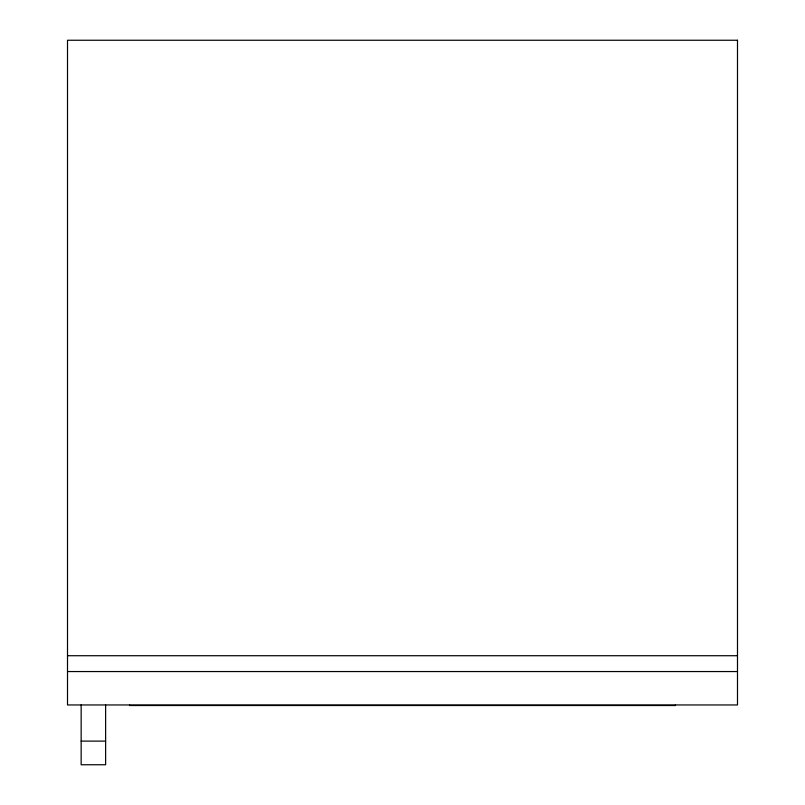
<?xml version="1.0" encoding="UTF-8"?>
<svg xmlns="http://www.w3.org/2000/svg" width="805" height="805" viewBox="0 0 805 805"><rect width="100%" height="100%" fill="white"/><g stroke="black" fill="none" stroke-linecap="round" stroke-linejoin="round"><path stroke-width="1.21" d="M67.509 655.723L737.491 655.723M67.509 671.551L737.491 671.551M81.154 741.113L105.626 741.113M675.415 704.959L675.415 705.522L129.585 705.522L129.585 704.959M105.626 704.959L105.626 764.75L81.154 764.75L81.154 704.959M737.491 40.25L67.509 40.25L67.509 704.959L737.491 704.959L737.491 40.25"/></g></svg>
